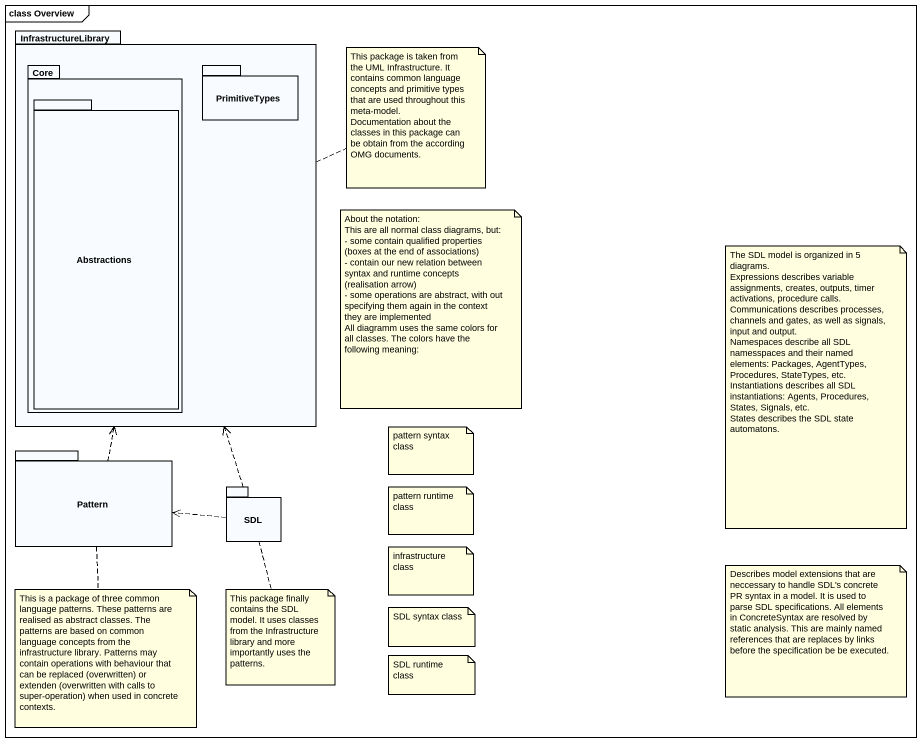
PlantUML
@startuml
mainframe class Overview
package InfrastructureLibrary {
  package Core {
    package Abstractions {
    }
  }
  package PrimitiveTypes {
  }
}
package Pattern {
}
package SDL {
}
Pattern .up.> InfrastructureLibrary
SDL .up.> InfrastructureLibrary
SDL .left.> Pattern
note right of InfrastructureLibrary
  This package is taken from the UML Infrastructure. It contains common language concepts and primitive types that are used throughout this meta-model.
  Documentation about the classes in this package can be obtain from the according OMG documents.
end note
note as N2
  About the notation:
  This are all normal class diagrams, but:
  - some contain qualified properties (boxes at the end of associations)
  - contain our new relation between syntax and runtime concepts (realisation arrow)
  - some operations are abstract, with out specifying them again in the context they are implemented
  All diagramm uses the same colors for all classes. The colors have the following meaning:
end note
note as N3
  The SDL model is organized in 5 diagrams.
  Expressions describes variable assignments, creates, outputs, timer activations, procedure calls.
  Communications describes processes, channels and gates, as well as signals, input and output.
  Namespaces describe all SDL namesspaces and their named elements: Packages, AgentTypes, Procedures, StateTypes, etc.
  Instantiations describes all SDL instantiations: Agents, Procedures, States, Signals, etc.
  States describes the SDL state automatons.
end note
note as N4
  pattern syntax class
end note
note as N5
  pattern runtime class
end note
note as N6
  infrastructure class
end note
note as N7
  Describes model extensions that are neccessary to handle SDL's concrete PR syntax in a model. It is used to parse SDL specifications. All elements in ConcreteSyntax are resolved by static analysis. This are mainly named references that are replaces by links before the specification be be executed.
end note
note bottom of Pattern : This is a package of three common language patterns. These patterns are realised as abstract classes. The patterns are based on common language concepts from the infrastructure library. Patterns may contain operations with behaviour that can be replaced (overwritten) or extenden (overwritten with calls to super-operation) when used in concrete contexts.
note bottom of SDL : This package finally contains the SDL model. It uses classes from the Infrastructure library and more importantly uses the patterns.
note as N10
  SDL syntax class
end note
note as N11
  SDL runtime class
end note
@enduml
